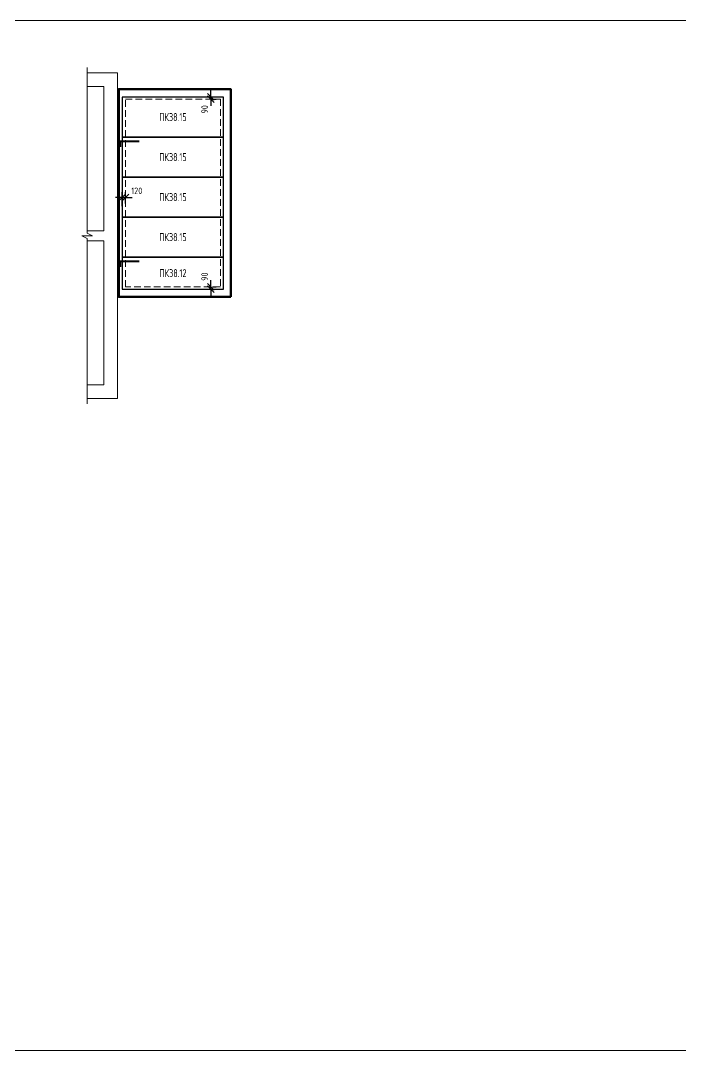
# Model space of a CAD drawing. Header units: millimetres. Extents: x -112594 to 313336, y -1917 to 255843.
# Drawn here: x 14946 to 39699, y 191642 to 230245 of the extents above; entities that cross this region are included whole.
import ezdxf
from ezdxf.enums import TextEntityAlignment as Align

# ---------------------------------------------------------------- set-up
doc = ezdxf.new("R2010")
doc.units = ezdxf.units.MM
doc.header["$MEASUREMENT"] = 0
doc.linetypes.add('HIDDEN', pattern=[0.375, 0.25, -0.125])
for name, color, linetype, lineweight in [('Арматура ОСН', 6, 'Continuous', 40), ('Кирпич силикат', 31, 'Continuous', 53), ('МОНОЛИТ', 2, 'Continuous', 30), ('размеры', 4, 'Continuous', 15), ('текст', 1, 'Continuous', 25)]:
    doc.layers.add(name, color=color, linetype=linetype, lineweight=lineweight)
doc.styles.add('ГОСТ 2.304', font='CS_Gost2304.shx')
doc.dimstyles.new('СПДС', dxfattribs={"dimscale": 100, "dimtxt": 2.5, "dimasz": 2.5, "dimexe": 2, "dimexo": 0.625, "dimgap": 1, "dimtad": 1, "dimdec": 0, "dimtxsty": 'ГОСТ 2.304', "dimblk": 'OBLIQUE', "dimblk1": 'OBLIQUE', "dimblk2": 'OBLIQUE', "dimcen": 2.5, "dimdle": 2, "dimadec": 0, "dimazin": 2, "dimtfac": 0.75, "dimtdec": 4, "dimtmove": 1, "dimatfit": 3, "dimfxl": 1, "dimtfill": 1, "dimtolj": 1, "dimarcsym": 1})

# ---------------------------------------------------------------- blocks, each defined once
blk = doc.blocks.new('_Oblique')
at = {"color": 0, "linetype": 'ByBlock', "lineweight": -2}
blk.add_line((-0.5, -0.5), (0.5, 0.5), dxfattribs=at)
blk = doc.blocks.new('*D178')
at = {"layer": 'размеры', "color": 0, "lineweight": -2, "ltscale": 100, "transparency": 16777216}
for p, q in [((18761, 223616), (18511, 223616)), ((18761, 223293), (18761, 223816)), ((18881, 223383), (18881, 223816)), ((18881, 223616), (19131, 223616))]:
    blk.add_line(p, q, dxfattribs=at)
at = {"layer": 'размеры', "color": 0, "ltscale": 100, "transparency": 16777216, "insert": (19305, 223864), "char_height": 250, "attachment_point": 5, "style": 'ГОСТ 2.304', "bg_fill": 3, "box_fill_scale": 1.25, "bg_fill_color": 256, "bg_fill_true_color": 13158600, "bg_fill_transparency": 0}
blk.add_mtext('\\A1;120', dxfattribs=at)
at = {"layer": 'размеры', "color": 0, "lineweight": -2, "ltscale": 100, "transparency": 16777216}
blk.add_line((18761, 223616), (18881, 223616), dxfattribs=at)
at = {"layer": 'размеры', "color": 0, "lineweight": -2, "ltscale": 100, "transparency": 16777216, "xscale": 250, "yscale": 250, "zscale": 250}
blk.add_blockref('_Oblique', (18761, 223616), dxfattribs=at)
at = {"layer": 'размеры', "color": 0, "lineweight": -2, "ltscale": 100, "transparency": 16777216, "xscale": 250, "yscale": 250, "zscale": 250, "rotation": 180}
blk.add_blockref('_Oblique', (18881, 223616), dxfattribs=at)
blk = doc.blocks.new('*D180')
at = {"layer": 'размеры', "color": 0, "lineweight": -2, "ltscale": 100, "transparency": 16777216}
for p, q in [((22086, 220268), (22086, 220518)), ((22086, 220178), (22086, 219928)), ((22148, 220268), (22286, 220268)), ((22148, 220178), (22286, 220178))]:
    blk.add_line(p, q, dxfattribs=at)
at = {"layer": 'размеры', "color": 0, "ltscale": 100, "transparency": 16777216, "insert": (21850, 220648), "char_height": 250, "attachment_point": 5, "rotation": 90, "style": 'ГОСТ 2.304', "bg_fill": 3, "box_fill_scale": 1.25, "bg_fill_color": 256, "bg_fill_true_color": 13158600, "bg_fill_transparency": 0}
blk.add_mtext('\\A1;90', dxfattribs=at)
at = {"layer": 'размеры', "color": 0, "lineweight": -2, "ltscale": 100, "transparency": 16777216}
blk.add_line((22086, 220178), (22086, 220268), dxfattribs=at)
at = {"layer": 'размеры', "color": 0, "lineweight": -2, "ltscale": 100, "transparency": 16777216, "xscale": 250, "yscale": 250, "zscale": 250}
for p, rotation in [((22086, 220268), 270), ((22086, 220178), 90)]:
    blk.add_blockref('_Oblique', p, dxfattribs=dict(at, rotation=rotation))
blk = doc.blocks.new('*D181')
at = {"layer": 'размеры', "color": 0, "lineweight": -2, "ltscale": 100, "transparency": 16777216}
for p, q in [((22086, 227388), (22086, 227638)), ((22148, 227388), (22286, 227388)), ((22086, 227298), (22086, 227048)), ((22148, 227298), (22286, 227298))]:
    blk.add_line(p, q, dxfattribs=at)
at = {"layer": 'размеры', "color": 0, "ltscale": 100, "transparency": 16777216, "insert": (21850, 226919), "char_height": 250, "attachment_point": 5, "rotation": 90, "style": 'ГОСТ 2.304', "bg_fill": 3, "box_fill_scale": 1.25, "bg_fill_color": 256, "bg_fill_true_color": 13158600, "bg_fill_transparency": 0}
blk.add_mtext('\\A1;90', dxfattribs=at)
at = {"layer": 'размеры', "color": 0, "lineweight": -2, "ltscale": 100, "transparency": 16777216}
blk.add_line((22086, 227388), (22086, 227298), dxfattribs=at)
at = {"layer": 'размеры', "color": 0, "lineweight": -2, "ltscale": 100, "transparency": 16777216, "xscale": 250, "yscale": 250, "zscale": 250}
for p, rotation in [((22086, 227388), 270), ((22086, 227298), 90)]:
    blk.add_blockref('_Oblique', p, dxfattribs=dict(at, rotation=rotation))

msp = doc.modelspace()

# ---------------------------------------------------------------- linework, layer by layer
at = {"layer": 'Арматура ОСН', "ltscale": 100}
for p, q in [((19390.55156, 225713.65766), (18685.08406, 225713.65766)), ((18685.08406, 225713.65766), (18685.08406, 225513.51918)), ((19390.55156, 221213.65766), (18685.08406, 221213.65766)), ((18685.08406, 221213.65766), (18685.08406, 221013.51918))]:
    msp.add_line(p, q, dxfattribs=at)
at = {"layer": 'Кирпич силикат', "lineweight": 15, "ltscale": 40}
for p, q in [((18070.96511, 222367.27071), (18070.96511, 227777.27071)), ((18070.96511, 216587.27073), (18070.96511, 221987.27071))]:
    msp.add_line(p, q, dxfattribs=at)
at = {"layer": 'Кирпич силикат', "linetype": 'HIDDEN', "lineweight": 15, "ltscale": 1000}
for p, q in [((18880.95474, 227298.2903), (22450.95474, 227298.2903)), ((18880.95474, 220268.2903), (18880.95474, 227298.2903)), ((22450.95474, 227298.2903), (22450.95474, 220268.2903)), ((22450.95474, 220268.2903), (18880.95474, 220268.2903))]:
    msp.add_line(p, q, dxfattribs=at)
at = {"layer": 'Кирпич силикат', "lineweight": 15, "ltscale": 40, "flags": 128}
for points in [[(18580.96513, 228287.27071), (17446.01218, 228287.27071)], [(17446.01218, 227777.27071), (18070.96513, 227777.27071)], [(18070.96511, 222367.27071), (17446.01218, 222367.27071)], [(17446.01218, 221987.27071), (18070.96511, 221987.27071)], [(18070.96513, 216587.27071), (17446.01218, 216587.27071)], [(17446.01218, 216077.27071), (18580.96513, 216077.27071)]]:
    msp.add_lwpolyline(points, dxfattribs=at)
at = {"layer": 'Кирпич силикат', "ltscale": 40, "flags": 128}
msp.add_lwpolyline([(22830.95474, 219888.2903), (22830.95474, 227678.2903), (18630.95474, 227678.2903), (18630.95474, 219888.2903)], close=True, dxfattribs=at)
at = {"layer": 'МОНОЛИТ', "ltscale": 100}
for points in [[(18760.95474, 225878.2903), (22560.95474, 225878.2903), (22560.95474, 227378.2903), (18760.95474, 227378.2903)], [(18760.95474, 224378.2903), (22560.95474, 224378.2903), (22560.95474, 225878.2903), (18760.95474, 225878.2903)], [(18760.95474, 222878.2903), (22560.95474, 222878.2903), (22560.95474, 224378.2903), (18760.95474, 224378.2903)], [(18760.95474, 221378.2903), (22560.95474, 221378.2903), (22560.95474, 222878.2903), (18760.95474, 222878.2903)], [(18760.95474, 220178.2903), (22560.95474, 220178.2903), (22560.95474, 221378.2903), (18760.95474, 221378.2903)]]:
    msp.add_lwpolyline(points, close=True, dxfattribs=at)
at = {"layer": 'размеры', "ltscale": 100}
for p, q in [((17446.01218, 222282.27071), (17446.01218, 228487.27071)), ((17646.01218, 222182.27071), (17246.01218, 222182.27071)), ((17246.01218, 222182.27071), (17446.01218, 222082.27071)), ((17446.01218, 222282.27071), (17646.01218, 222182.27071)), ((17446.01218, 215877.27071), (17446.01218, 222082.27071))]:
    msp.add_line(p, q, dxfattribs=at)

# ---------------------------------------------------------------- texts
at = {"layer": 'текст', "style": 'ГОСТ 2.304', "width": 0.8}
for s, p in [('ПК38.15', (20660.95474, 226628.2903)), ('ПК38.15', (20660.95474, 225128.2903)), ('ПК38.15', (20660.95474, 223628.2903)), ('ПК38.15', (20660.95474, 222128.2903)), ('ПК38.12', (20660.95474, 220778.2903))]:
    msp.add_text(s, height=300, dxfattribs=at).set_placement(p, align=Align.MIDDLE_CENTER)

# ---------------------------------------------------------------- next in the draw order: dimensions: what is measured, and where the dimension line sits
at = {"layer": 'размеры', "ltscale": 100}
for base, p1, p2, angle, picture, middle in [((22085.61743, 227298.2903), (22085.61743, 227388.2903), (22085.61743, 227298.2903), 270, '*D181', (21849.97667, 226918.52341)), ((22085.61743, 220268.2903), (22085.61743, 220178.2903), (22085.61743, 220268.2903), 90, '*D180', (21849.97667, 220648.05719))]:
    dim = msp.add_linear_dim(base=base, p1=p1, p2=p2, angle=angle, dimstyle='СПДС', override={"dimtmove": 2}, dxfattribs=at)
    dim.commit()
    dim.dimension.update_dxf_attribs({"geometry": picture, "text_midpoint": middle, "dimtype": 160})
dim = msp.add_linear_dim(base=(18880.95474, 223615.63716), p1=(18760.95474, 223230.07561), p2=(18880.95474, 223320.07561), dimstyle='СПДС', override={"dimtmove": 2}, dxfattribs=at)
dim.commit()
dim.dimension.update_dxf_attribs({"geometry": '*D178', "text_midpoint": (19304.90546, 223864.06371), "dimtype": 160})

# ---------------------------------------------------------------- next in the draw order: linework, layer by layer
at = {"layer": 'Кирпич силикат', "lineweight": 15, "ltscale": 40}
msp.add_line((18580.96513, 228287.27071), (18580.96513, 216077.27071), dxfattribs=at)
at = {"layer": 'размеры', "color": 1, "ltscale": 20}
msp.add_lwpolyline([(89204.12779, 203442.92127), (89204.12779, 191641.5199), (13476.9704, 191641.5199), (13476.9704, 230245.44666), (89204.12779, 230245.44666), (89204.12779, 203666.35904)], dxfattribs=at)

doc.saveas('drawing.dxf')
